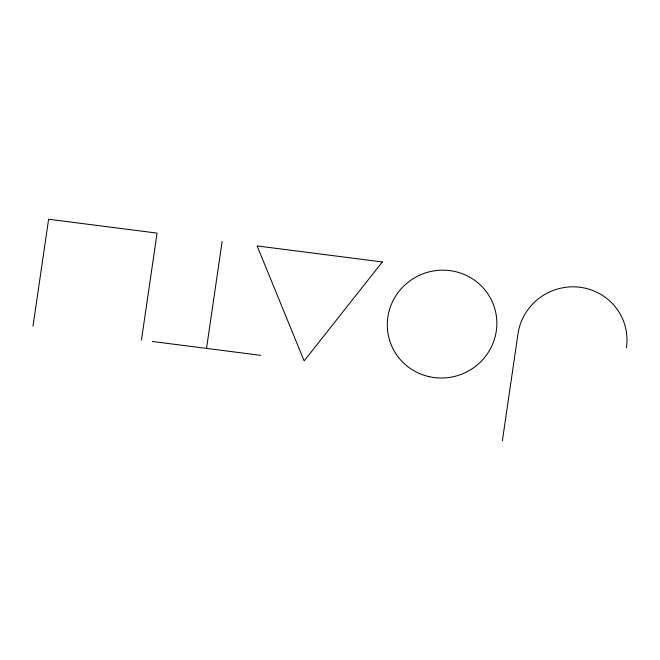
<?xml version="1.0" encoding="UTF-8"?>
<svg xmlns="http://www.w3.org/2000/svg" width="660" height="660" viewBox="0 0 660 660"><rect width="100%" height="100%" fill="white"/><g stroke="black" fill="none" stroke-linecap="round" stroke-linejoin="round"><path stroke-width="0.99" d="M33 326.18L48.617 219.227L157.072 233.112L141.454 340.073M206.522 348.406L222.139 241.445M502.376 440.773L517.993 333.82A54.928 53.782 -20.7 0 1 580.024 287.281A54.928 53.782 -20.7 0 1 626.439 347.704M152.295 341.459L260.75 355.352M382.354 261.971L304.128 360.904L257.128 245.933L382.354 261.971M429.148 376.67A54.928 53.782 -20.7 0 0 494.645 308.195A54.928 53.782 -20.7 0 0 402.435 287.413A54.928 53.782 -20.7 0 0 429.148 376.67"/></g></svg>
